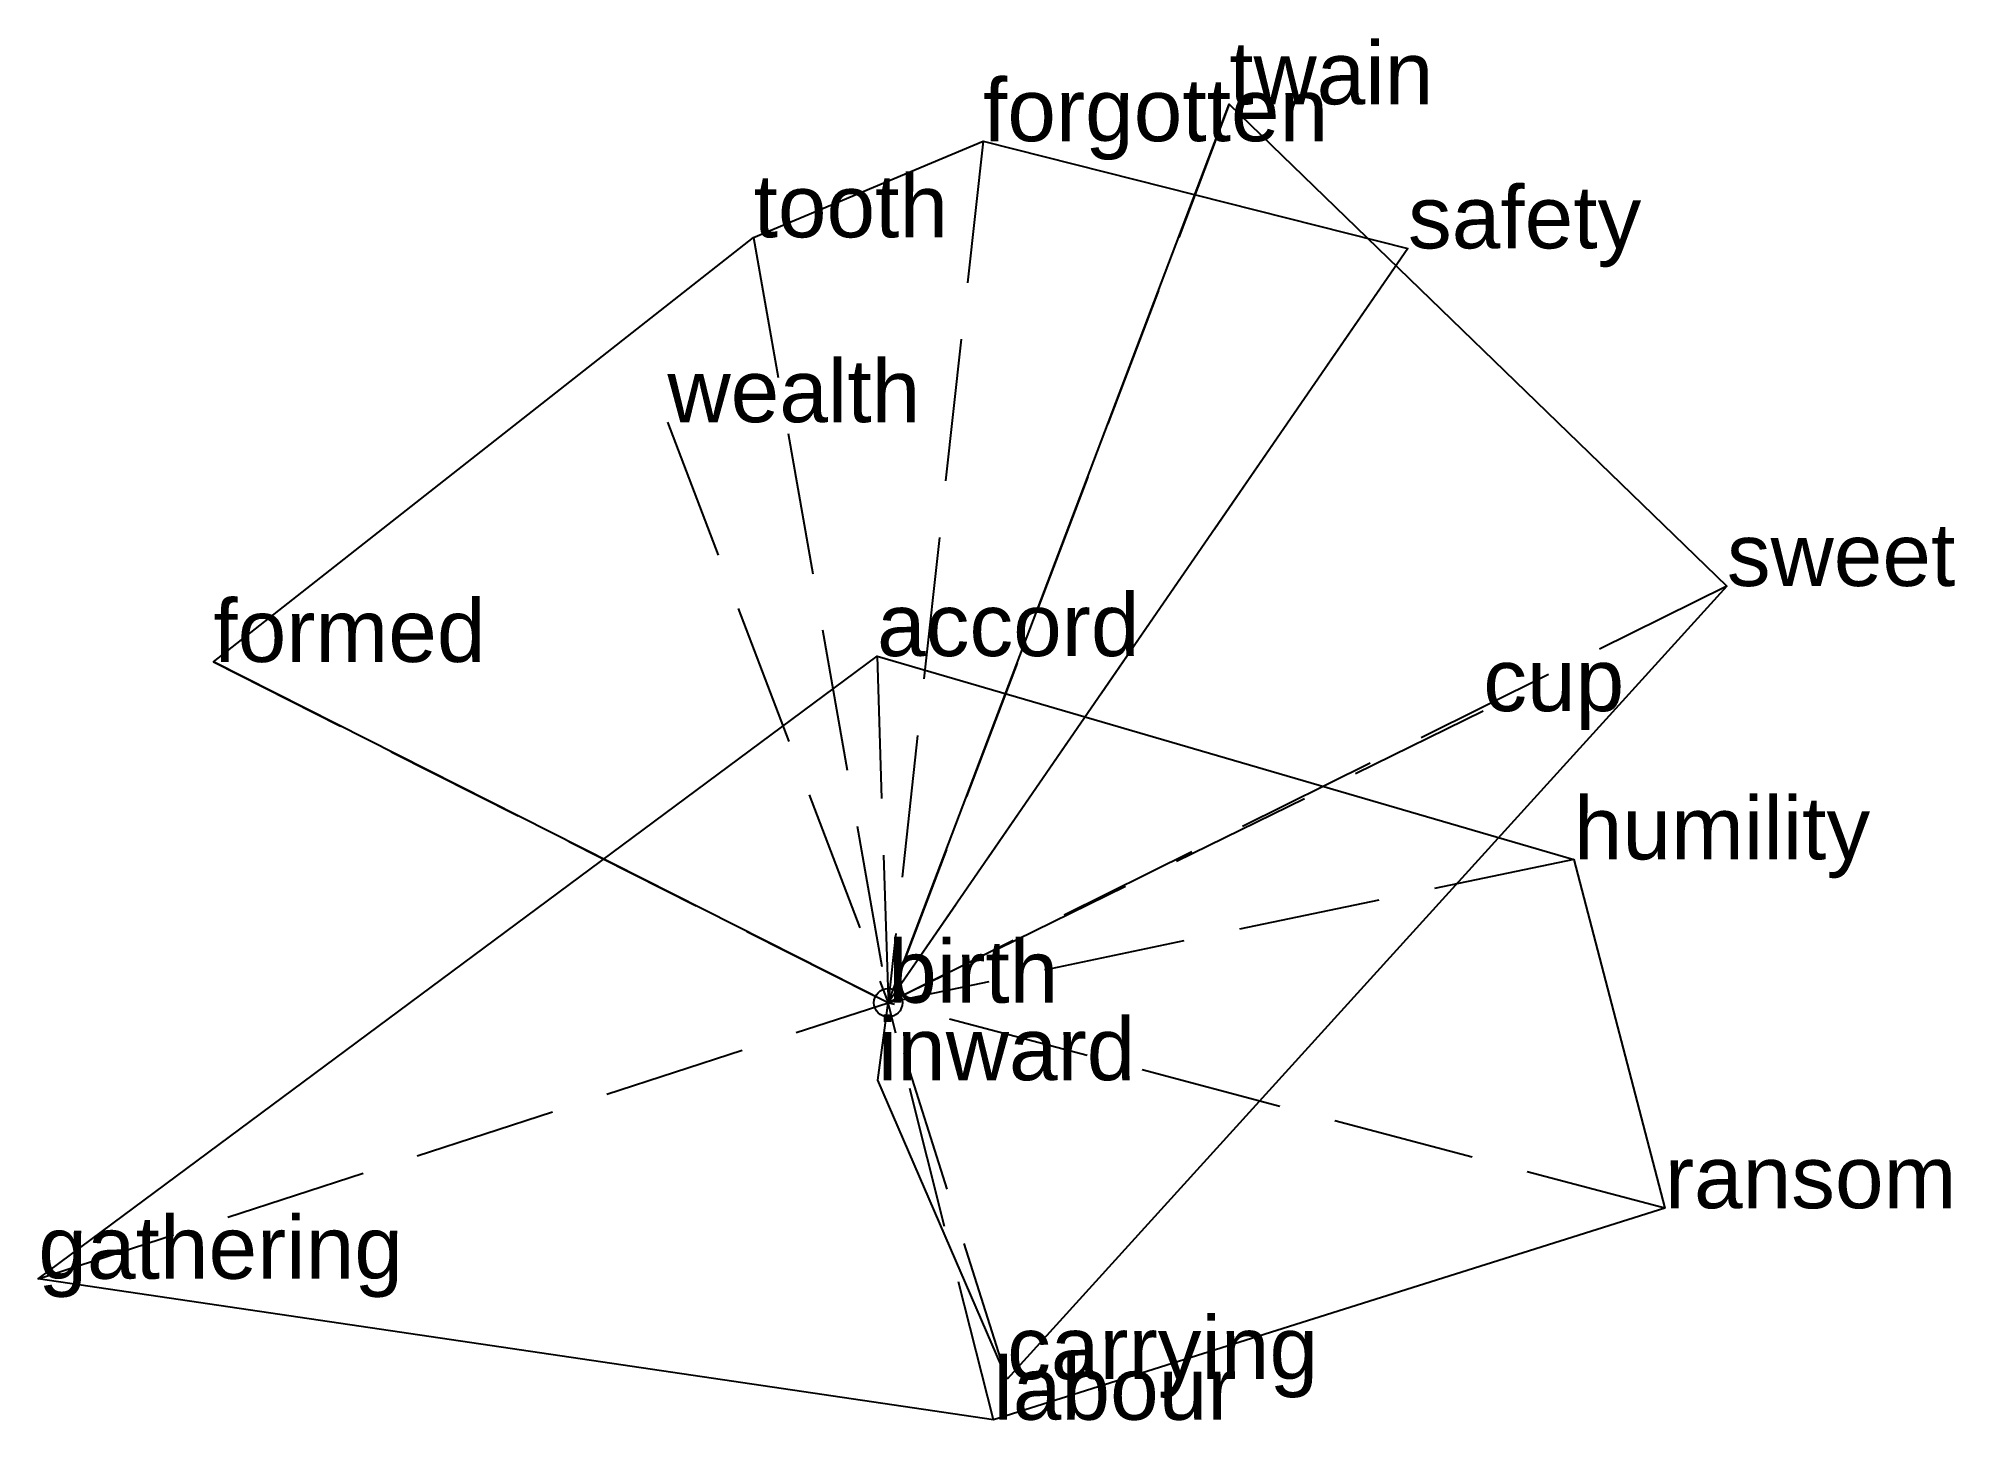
# Model space of a CAD drawing. Extents: x -1.49 to 1.87, y -0.73 to 1.69.
import ezdxf

# ---------------------------------------------------------------- set-up
doc = ezdxf.new("R2010")
doc.units = 0
doc.linetypes.add('DASHED2', pattern=[0.3, 0.25, -0.05])
for name, color, linetype in [('TEXT_nt', 1, 'CONTINUOUS'), ('TEXT_ot', 1, 'CONTINUOUS'), ('TEXT_q', 1, 'CONTINUOUS')]:
    doc.layers.add(name, color=color, linetype=linetype)
doc.styles.get("Standard").update_dxf_attribs({"font": 'arial.ttf'})

# ---------------------------------------------------------------- blocks, each defined once
blk = doc.blocks.new('ot')
at = {"layer": 'LINES_ot', "linetype": 'DASHED2'}
for p in [(-0.0196, 0.6088), (1.2046, 0.2518), (-1.4933, -0.4847), (0, 0), (1.3646, -0.3609), (0.1848, -0.7323)]:
    blk.add_line(p, (0, 0), dxfattribs=at)
at = {"layer": 'ORIGIN_ot'}
blk.add_circle((0, 0), 0.025, dxfattribs=at)
at = {"layer": 'TEXT_ot'}
for s, p in [('accord', (-0.0196, 0.6088)), ('humility', (1.2046, 0.2518)), ('birth', (0, 0)), ('ransom', (1.3646, -0.3609)), ('gathering', (-1.4933, -0.4847)), ('labour', (0.1848, -0.7323))]:
    blk.add_text(s, height=0.11, dxfattribs=at).set_placement(p)
blk = doc.blocks.new('nt')
at = {"layer": 'LINES_nt', "linetype": 'DASHED2'}
for p in [(0.1666, 1.513), (-0.2365, 1.3442), (0.9133, 1.3248), (-0.3878, 1.0195), (-1.1858, 0.5985), (0, 0)]:
    blk.add_line(p, (0, 0), dxfattribs=at)
at = {"layer": 'ORIGIN_nt'}
blk.add_circle((0, 0), 0.025, dxfattribs=at)
at = {"layer": 'TEXT_nt'}
for s, p in [('forgotten', (0.1666, 1.513)), ('tooth', (-0.2365, 1.3442)), ('safety', (0.9133, 1.3248)), ('wealth', (-0.3878, 1.0195)), ('formed', (-1.1858, 0.5985)), ('birth', (0, 0))]:
    blk.add_text(s, height=0.11, dxfattribs=at).set_placement(p)
blk = doc.blocks.new('q')
at = {"layer": 'LINES_q', "linetype": 'DASHED2'}
for p in [(0.5992, 1.5778), (1.4736, 0.7319), (1.0455, 0.5121), (-0.0184, -0.136), (0, 0), (0.2089, -0.6609)]:
    blk.add_line(p, (0, 0), dxfattribs=at)
at = {"layer": 'ORIGIN_q'}
blk.add_circle((0, 0), 0.025, dxfattribs=at)
at = {"layer": 'TEXT_q'}
for s, p in [('twain', (0.5992, 1.5778)), ('sweet', (1.4736, 0.7319)), ('cup', (1.0455, 0.5121)), ('birth', (0, 0)), ('inward', (-0.0184, -0.136)), ('carrying', (0.2089, -0.6609))]:
    blk.add_text(s, height=0.11, dxfattribs=at).set_placement(p)

msp = doc.modelspace()

# ---------------------------------------------------------------- linework, layer by layer
at = {"layer": 'OUTLINE_nt', "linetype": 'CONTINUOUS'}
msp.add_polyline3d([(0, 0, 0), (-1.1858, 0.5985, 0), (-0.2365, 1.3442, 0), (0.1666, 1.513, 0), (0.9133, 1.3248, 0), (0, 0, 0)], close=True, dxfattribs=at)
at = {"layer": 'OUTLINE_ot', "linetype": 'CONTINUOUS'}
msp.add_polyline3d([(0.1848, -0.7323, 0), (-1.4933, -0.4847, 0), (-0.0196, 0.6088, 0), (1.2046, 0.2518, 0), (1.3646, -0.3609, 0), (0.1848, -0.7323, 0)], close=True, dxfattribs=at)
at = {"layer": 'OUTLINE_q', "linetype": 'CONTINUOUS'}
msp.add_polyline3d([(0.2089, -0.6609, 0), (-0.0184, -0.136, 0), (0, 0, 0), (0.5992, 1.5778, 0), (1.4736, 0.7319, 0), (0.2089, -0.6609, 0)], close=True, dxfattribs=at)

# ---------------------------------------------------------------- block references
for name in ['q', 'nt', 'ot']:
    msp.add_blockref(name, (0, 0))

doc.saveas('drawing.dxf')
